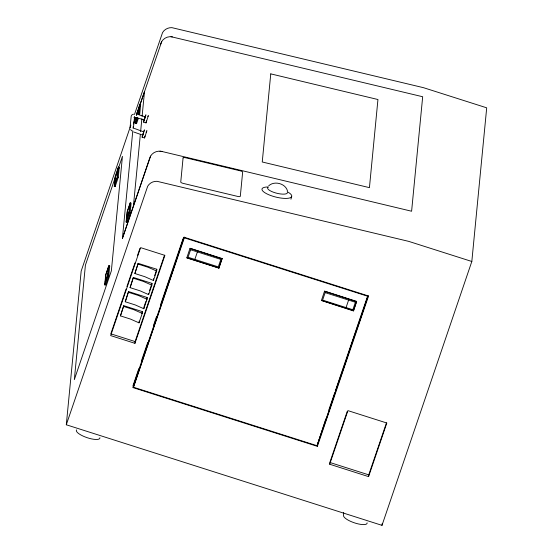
<?xml version="1.0" encoding="UTF-8"?>
<svg xmlns="http://www.w3.org/2000/svg" width="553" height="553" viewBox="0 0 553 553"><rect width="100%" height="100%" fill="white"/><g stroke="black" fill="none" stroke-linecap="round" stroke-linejoin="round"><path stroke-width="0.83" d="M343.662 512.513L343.531 515.873A12.415 3.588 18.8 0 0 355.821 523.283A12.415 3.588 18.8 0 0 367.123 522.855M134.476 114.519L162.561 32.565A10.244 9.788 5.5 0 1 171.893 27.65L423.563 87.706L486.702 107.821L471.827 261.479L381.999 525.35L66.298 424.773L81.173 271.115L130.867 125.123M104.724 284.871L105.685 274.91L108.837 265.654L109.715 265.931L108.747 275.892L105.602 285.148L104.724 284.871L107.876 275.615L108.837 265.654M114.271 186.278L115.231 176.324L118.383 167.061L119.254 167.345L118.294 177.299L115.142 186.561L114.271 186.278L117.416 177.022L118.383 167.061M105.056 283.696L105.962 274.316L108.512 266.829L107.6 276.21M115.508 175.723L114.595 185.103L117.146 177.617L118.052 168.243M115.142 186.561L115.383 184.066M130.038 127.764L131.213 116.006L131.994 114.817L133.467 114.194M150.603 156.091L122.393 238.44L132.81 130.791M133.059 128.227L133.225 126.519M133.411 128.199L133.902 123.153M133.916 123.022L134.531 116.648L134.026 117.589M126.125 222.002L127.093 212.048L130.238 202.785L131.116 203.069L130.155 213.023L127.003 222.285L126.125 222.002L129.278 212.746L130.238 202.785M138.381 118.294L136.543 123.692L135.672 123.416L136.232 117.602M136.473 115.114L139.785 104.199L140.656 104.476L139.695 114.43L138.824 114.153L139.785 104.199M126.457 220.827L127.363 211.446L129.914 203.967L129.001 213.347M136.467 117.388L135.997 122.234L137.524 117.748M136.909 112.853L136.702 114.962L139.252 107.476M127.003 222.285L127.162 220.626M138.547 114.754L139.453 105.374M120.457 315.881L123.748 305.685L142.398 311.622L142.225 313.406L139.01 322.848L130.473 319.074L120.457 315.881L123.748 305.685M133.418 206.034L140.365 134.268M140.607 131.704L141.858 118.888M142.1 116.324L144.506 91.549L140.089 104.51M125.261 301.765L128.552 291.562L147.202 297.507L147.029 299.284L143.815 308.726L135.285 304.952L125.261 301.765L128.552 291.562M130.073 287.643L133.356 277.447L152.006 283.392L151.84 285.168L148.619 294.611L140.089 290.837L130.073 287.643L133.356 277.447M134.877 273.528L138.167 263.332L156.817 269.27L156.644 271.046L153.43 280.489L144.893 276.714L134.877 273.528L138.167 263.332M134.946 343.33L164.891 255.368L140.607 247.633L110.662 335.595L134.946 343.33L135.119 341.567L164.504 255.237M139.01 322.848L139.183 321.072M133.446 387.231L184.308 237.818L367.911 296.304L317.042 445.718L133.446 387.231L184.177 237.126M143.815 308.726L143.932 307.544M148.619 294.611L148.736 293.422M153.43 280.489L153.603 278.712M186.831 257.829L218.933 268.06L186.831 257.829L190.004 248.304L222.112 258.534L218.933 268.06M190.004 248.304L222.085 258.804M321.362 300.694L324.542 291.161L356.65 301.392L353.471 310.924L321.39 300.424M324.542 291.161L356.623 301.661M317.042 445.718L325.807 418.904M317.374 446.34L368.554 296L183.983 237.196L132.803 387.535L317.374 446.34L317.54 444.577L368.167 295.869M329.678 464.23L347.927 410.623L386.83 423.017L368.581 476.624L329.678 464.23L329.788 463.055M353.471 310.924L356.65 301.392M368.581 476.624L368.747 474.861L386.45 422.879M381.999 525.35L382.164 523.636M134.199 128.358L143.808 131.911L142.785 135.16L142.84 134.718M144.264 119.835L138.326 118.211M290.947 199.211L291.535 196.84M143.994 120.125L143.586 122.116L146.013 122.89L148.349 115.598L147.865 116.531M142.536 135.188L142.128 137.179L144.554 137.953L146.898 130.66L146.137 132.319M146.421 120.9L146.013 122.89M144.969 135.962L144.554 137.953M143.033 133.999L143.303 133.162M144.554 118.28L145.923 114.824L143.586 122.116M135.679 117.464L133.473 123.955L135.679 117.471M138.444 109.349L136.508 115.031L137.884 110.994M140.103 104.482L161.683 41.599M122.393 238.44L149.566 158.573A10.244 9.788 5.5 0 1 161.324 151.328L411.605 211.232L422.679 96.74L171.015 36.692M115.259 177.472L85.411 265.15L74.33 379.641L111.36 270.852L122.441 156.361L116.089 175.031M115.301 177.824L117.851 170.345M118.729 168.886L119.254 167.345M140.13 106.017L140.656 104.476M135.672 123.416L137.773 117.243M109.19 267.479L109.715 265.931M105.257 281.588L107.807 274.108M126.658 218.725L129.208 211.239M66.298 424.773L147.686 186.216A10.244 9.788 5.5 0 1 157.024 181.308L408.688 241.364L471.827 261.479M126.084 289.039L110.835 333.832L135.119 341.567M126.913 286.592L134.953 262.972M137.448 255.645L139.944 248.318M141.858 313.198L142.398 311.622M143.987 306.95L145.861 301.44M146.4 299.871L147.202 297.507M149.6 290.47L152.006 283.392M154.674 275.567L156.817 269.27M132.969 385.773L138.817 368.616M141.319 361.261L147.713 342.473M153.554 325.309L156.617 316.323M160.508 304.883L183.036 238.702M194.843 259.398L197.393 251.919M218.96 267.79L222.112 258.534M346.06 307.579L348.604 300.092M328.862 409.925L334.703 392.775M335.256 391.144L367.773 295.613M347.27 411.294L329.844 462.467L368.747 474.861M144.81 117.969L145.28 116.849L139.342 114.962M143.704 131.545L144.464 129.886L142.128 137.179M268.71 185.808C274.281 180.499 285.604 183.409 287.498 191.006M144.236 120.091L145.28 116.849M134.317 117.513L134.766 117.499M159.935 151.176L162.147 151.536M142.785 135.16L133.702 131.987M117.416 177.022L118.294 177.299M129.278 212.746L130.155 213.023M322.212 300.687L353.498 310.648M138.091 264.085L148.107 267.272L156.644 271.046M133.287 278.2L143.303 281.394L151.84 285.168M107.876 275.615L108.747 275.892M128.483 292.316L138.499 295.509L147.029 299.284M123.672 306.438L133.688 309.632L142.225 313.406M131.884 130.888L130.543 129.575M287.221 191.718A15.325 4.493 14 0 1 286.889 198.389A15.325 4.493 14 0 1 265.198 192.928A15.325 4.493 14 0 1 268.371 186.976M287.442 192.679A10.217 3 14 0 1 275.919 193.018A10.217 3 14 0 1 267.984 187.294M160.653 44.081A10.244 9.788 5.5 0 1 172.405 36.844M99.92 437.72A12.415 3.588 18.8 0 1 87.07 437.665A12.415 3.588 18.8 0 1 76.597 429.854M183.078 157.93L180.748 182.027A2.551 0.747 14.2 0 0 183.154 183.375L237.755 196.439A2.551 0.747 14.2 0 0 240.306 196.28L242.643 172.177A2.551 0.747 14.2 0 0 240.23 170.829L185.635 157.771A2.551 0.747 14.2 0 0 183.078 157.93M270.763 73.874L262.246 161.988L369.432 187.647L377.948 99.526L270.763 73.874M190.612 249.756L188.061 257.242L218.304 266.878L220.847 259.392L190.612 249.756M325.143 292.62L322.599 300.106L352.842 309.735L355.385 302.256L325.143 292.62"/></g></svg>
